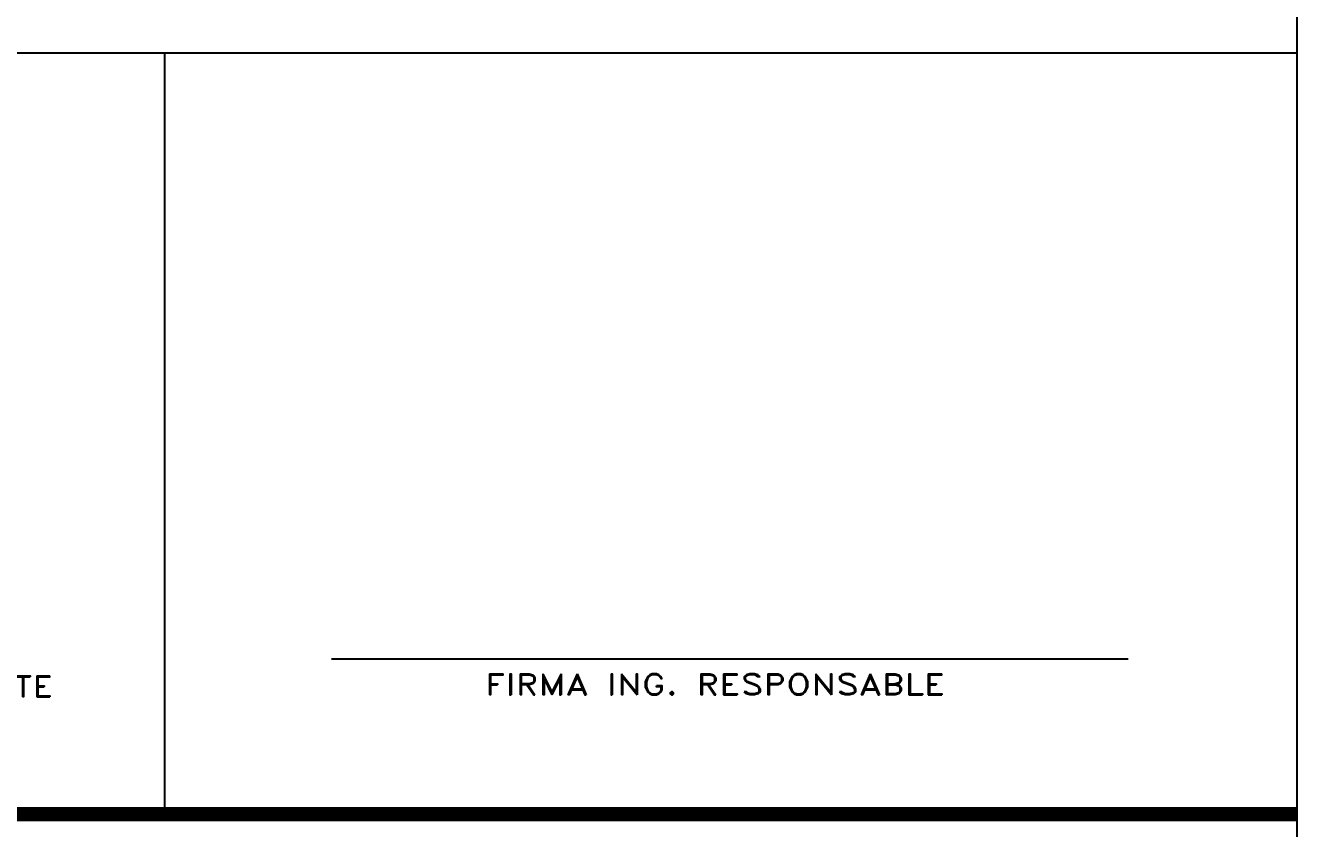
# Model space of a CAD drawing. Extents: x -58 to 5689, y 67 to 4123.
# Drawn here: x 5239.3 to 5689.4, y 364.3 to 647 of the extents above; entities that cross this region are included whole.
import ezdxf
from ezdxf.enums import TextEntityAlignment as Align

# ---------------------------------------------------------------- set-up
doc = ezdxf.new("R2010")
doc.units = 0
doc.header["$LTSCALE"] = 30
doc.header["$MEASUREMENT"] = 0
for name, color, linetype in [('RLA-FORMATO', 7, 'CONTINUOUS'), ('RLE-FIRMA CALCULISTA', 7, 'CONTINUOUS'), ('RLE-FIRMA REVISOR', 7, 'CONTINUOUS')]:
    doc.layers.add(name, color=color, linetype=linetype)
doc.styles.add('DIREC', font='ROMAND', dxfattribs={"width": 1.2})
doc.styles.add('ROMAND', font='romand', dxfattribs={"height": 31.5})
doc.styles.add('ROMANS', font='romans.shx', dxfattribs={"height": 11.25})

# ---------------------------------------------------------------- blocks, each defined once
blk = doc.blocks.new('viñeta-rl')
at = {"layer": 'RLA-FORMATO', "color": 5, "const_width": 5}
blk.add_lwpolyline([(0, 300), (-797.49, 300), (-797.49, 0)], dxfattribs=at)
at = {"layer": 'RLA-FORMATO', "color": 4, "style": 'ROMAND'}
for tag, p in [('DESAR', (-1255.78, 233.26)), ('PRELIM', (-1123.11, 233.26)), ('PROP', (-989.64, 233.26)), ('CONST', (-823.74, 233.26))]:
    blk.add_attdef(tag, p, '', height=16, dxfattribs=at)
at = {"layer": 'RLA-FORMATO', "color": 2, "style": 'ROMANS'}
for tag, p, height in [('REVNO1', (-1394.08, 180.65), 10), ('DETNO1', (-1358.4, 180.65), 10), ('FECHA1', (-880.48, 180.65), 10), ('REVNO2', (-1394.08, 155.65), 10), ('DETNO2', (-1358.4, 155.65), 10), ('FECHA2', (-880.48, 155.65), 10), ('REVNO3', (-1394.08, 130.65), 10), ('DETNO3', (-1358.4, 130.65), 10), ('FECHA3', (-880.48, 130.65), 10), ('REVNO4', (-1394.08, 105.65), 10), ('DETNO4', (-1358.4, 105.65), 10), ('FECHA4', (-880.48, 105.65), 10), ('REVNO5', (-1394.08, 80.65), 11.25), ('DETNO5', (-1358.4, 80.65), 10), ('FECHA5', (-880.48, 80.65), 10), ('REVNO6', (-1392.27, 55.65), 10), ('DETNO6', (-1356.59, 55.65), 10), ('FECHA6', (-878.68, 55.65), 10), ('REVNO7', (-1394.08, 30.65), 10), ('DETNO7', (-1358.4, 30.65), 10), ('FECHA7', (-880.48, 30.65), 10), ('INGENIERO', (-741.07, 33.4), 10), ('DIBUJANTE', (-571.62, 33.4), 10), ('REVNO8', (-1394.08, 8.6), 10), ('DETNO8', (-1358.4, 8.6), 10), ('FECHA8', (-880.48, 8.6), 10), ('PROYECTISTA', (-740.89, 4.81), 10), ('INGENIERO', (-568.57, 4.61), 10)]:
    blk.add_attdef(tag, p, '', height=height, dxfattribs=at)
for tag, p in [('PERSNO1', (-946.61, 180.65)), ('PERSNO2', (-946.61, 155.65)), ('PERSNO3', (-946.61, 130.65)), ('PERSNO4', (-946.61, 105.65)), ('PERSNO5', (-946.61, 80.65)), ('PERSNO6', (-946.61, 55.65)), ('PERSNO7', (-946.61, 30.65)), ('PERSNO8', (-946.61, 8.6))]:
    blk.add_attdef(tag, text='', height=10, dxfattribs=at).set_placement(p, align=Align.CENTER)
at = {"layer": 'RLA-FORMATO', "color": 5, "style": 'ROMAND'}
blk.add_attdef('PROYECTO', text='', height=16.9, dxfattribs=at).set_placement((-289.17, 165.03), align=Align.MIDDLE)
for tag, p in [('TITULO1', (-567.96, 108.18)), ('TITULO2', (-567.96, 74.23))]:
    blk.add_attdef(tag, p, '', height=20, dxfattribs=at)
at = {"layer": 'RLA-FORMATO', "color": 2, "style": 'ROMANS'}
for tag, p in [('NOMARCH', (-1424.04, 5.53)), ('FECHA', (-1406.95, 5.53))]:
    blk.add_attdef(tag, p, '', height=11.25, rotation=90, dxfattribs=at)
at = {"layer": 'RLA-FORMATO', "color": 5, "style": 'ROMAND', "width": 0.967839}
blk.add_attdef('NUMERO', text='', height=24, dxfattribs=at).set_placement((-290.27, 13.33), (-62.41, 13.33), align=Align.FIT)
at = {"layer": 'RLA-FORMATO', "color": 5, "style": 'ROMAND', "flags": 12}
blk.add_attdef('REVISION', text='', height=24, dxfattribs=at).set_placement((-24.5, 25.33), align=Align.MIDDLE)

msp = doc.modelspace()

# ---------------------------------------------------------------- linework, layer by layer
at = {"layer": 'RLA-FORMATO', "color": 6, "linetype": 'Continuous'}
msp.add_lwpolyline([(-58.1, 4123.098), (-58.1, 68.098), (5686.9, 68.098), (5686.9, 4123.098)], close=True, dxfattribs=at)
at = {"layer": 'RLE-FIRMA CALCULISTA', "color": 2, "linetype": 'Continuous'}
for p, q in [((5288.151, 637.416), (5288.151, 369.32)), ((5288.151, 637.416), (5686.902, 637.416)), ((5346.967, 424.08), (5627.317, 424.08))]:
    msp.add_line(p, q, dxfattribs=at)
at = {"layer": 'RLE-FIRMA REVISOR', "color": 2, "linetype": 'Continuous'}
msp.add_line((4889.4, 637.416), (5288.151, 637.416), dxfattribs=at)

# ---------------------------------------------------------------- block references
at = {"layer": 'RLA-FORMATO', "xscale": 1.00001000010004, "yscale": 1.00001000010004, "zscale": 1.00001000010004}
msp.add_blockref('viñeta-rl', (5686.902, 69.319), dxfattribs=at)

# ---------------------------------------------------------------- texts
at = {"layer": 'RLE-FIRMA CALCULISTA', "color": 3, "linetype": 'Continuous', "style": 'DIREC', "width": 1.25}
msp.add_text('FIRMA ING. RESPONSABLE', height=7.46948, dxfattribs=at).set_placement((5400.952, 411.328))
at = {"layer": 'RLE-FIRMA REVISOR', "color": 3, "linetype": 'Continuous', "insert": (4980.292, 418.083), "char_height": 7.46948, "attachment_point": 1, "style": 'DIREC'}
msp.add_mtext_dynamic_manual_height_columns('\\pxqc;FIRMA REVISOR INDEPENDIENTE\\PCALCULO', width=348.31232, gutter_width=56, heights=[-19.919], dxfattribs=at)

doc.saveas('drawing.dxf')
